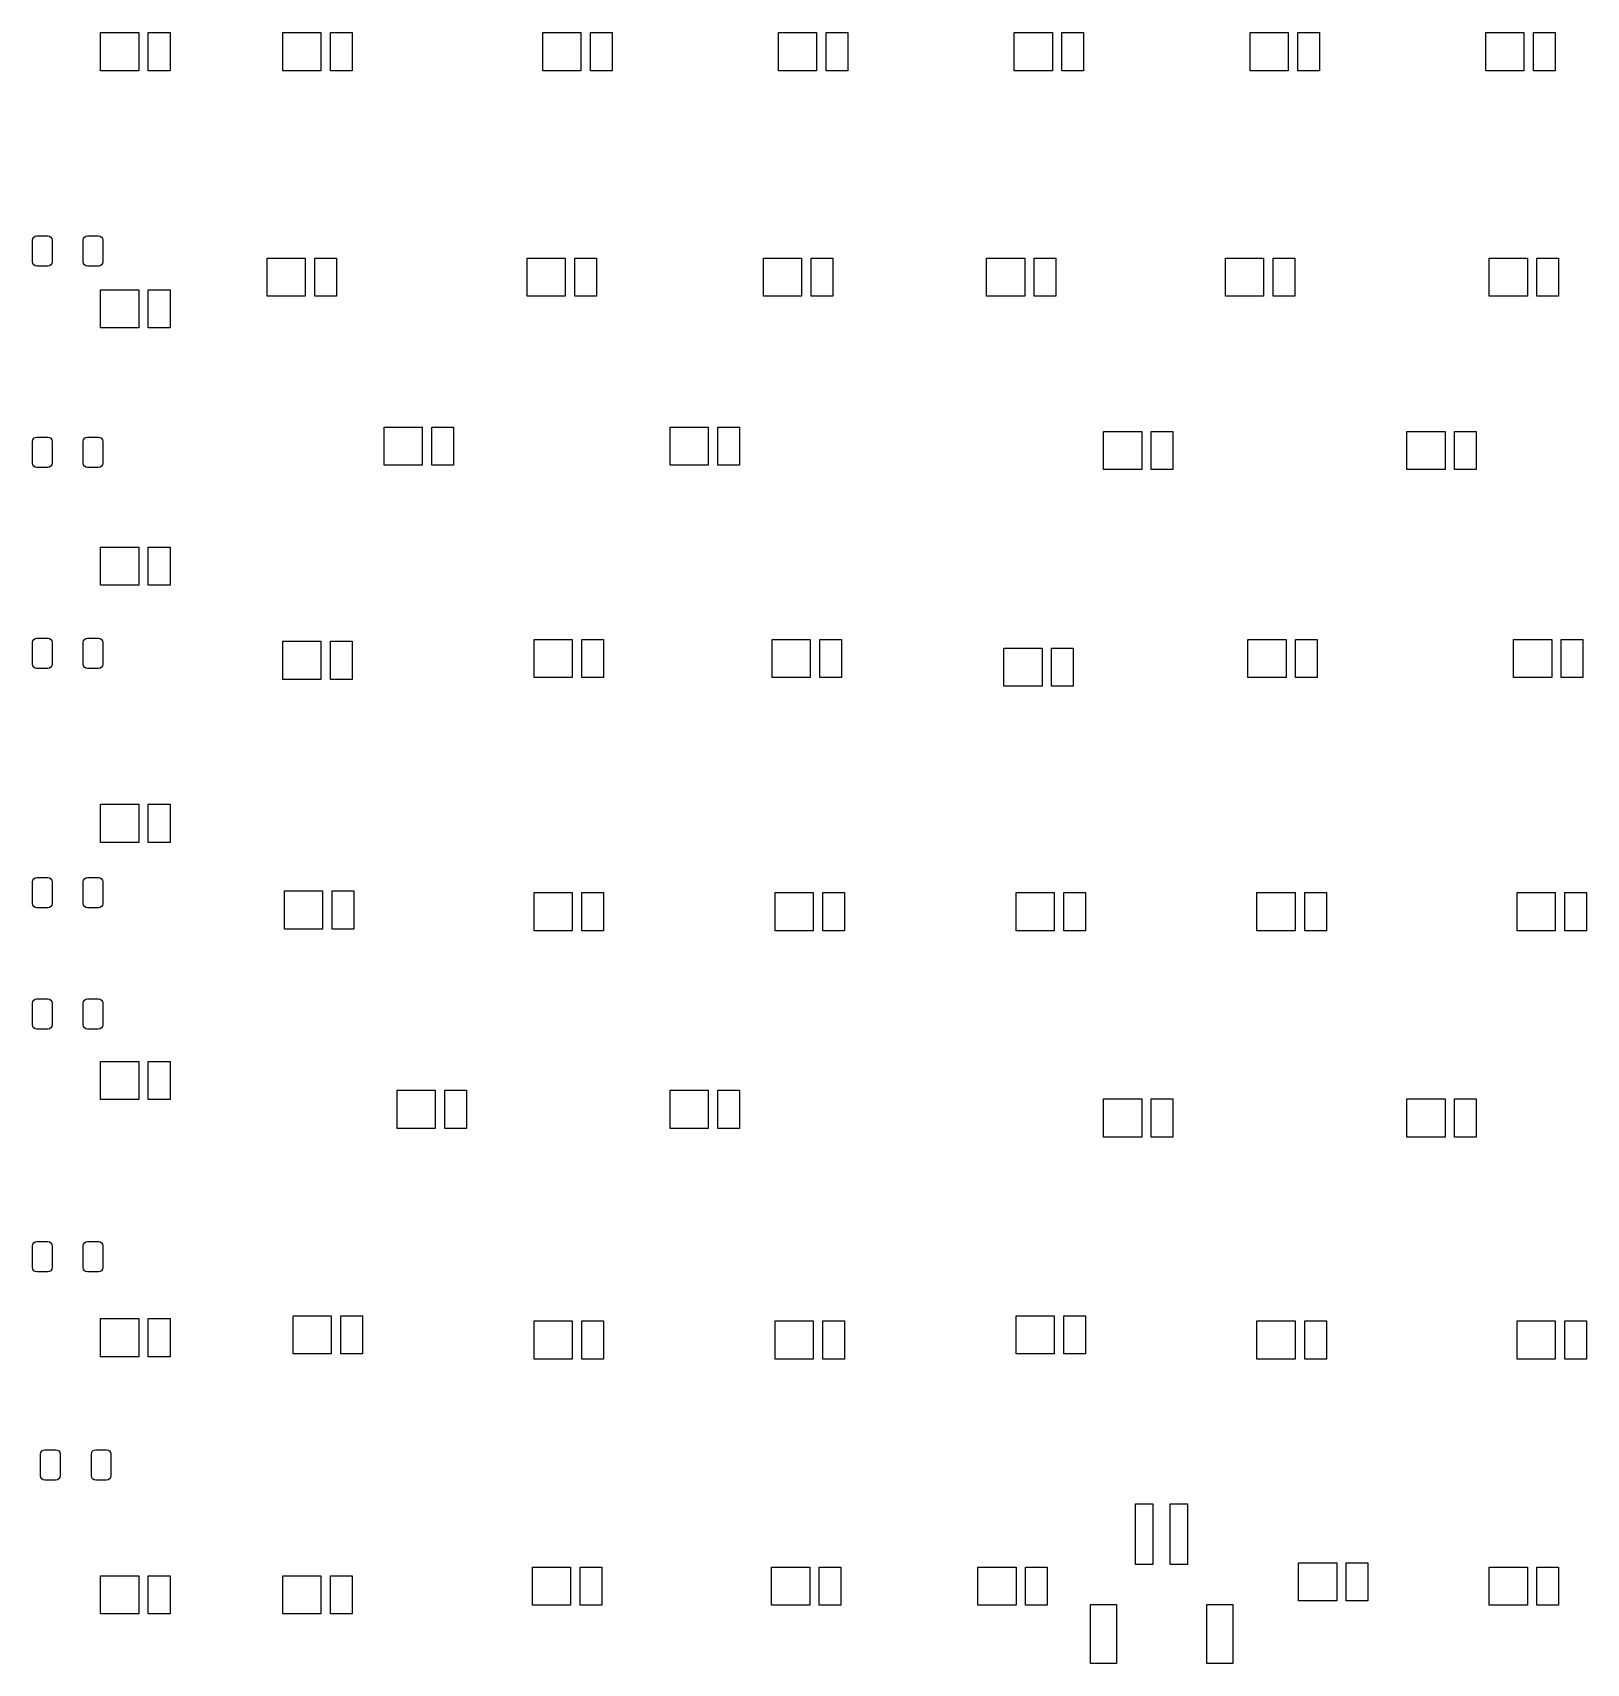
# Model space of a CAD drawing. Header units: millimetres. Extents: x 97.5 to 187.1, y -127.9 to -33.9.
import ezdxf

# ---------------------------------------------------------------- set-up
doc = ezdxf.new("R2010")
doc.units = ezdxf.units.MM
doc.layers.add('BLACK', color=250, linetype='CONTINUOUS')

msp = doc.modelspace()

# ---------------------------------------------------------------- linework, layer by layer
at = {"layer": 'BLACK', "linetype": 'CONTINUOUS'}
for p, q in [((101.4, -36.1), (101.4, -33.9)), ((101.4, -33.9), (103.6, -33.9)), ((103.6, -33.9), (103.6, -36.1)), ((104.15, -36.1), (104.15, -33.9)), ((104.15, -33.9), (105.4, -33.9)), ((105.4, -33.9), (105.4, -36.1)), ((111.9, -36.1), (111.9, -33.9)), ((111.9, -33.9), (114.1, -33.9)), ((114.1, -33.9), (114.1, -36.1)), ((114.65, -36.1), (114.65, -33.9)), ((114.65, -33.9), (115.9, -33.9)), ((115.9, -33.9), (115.9, -36.1)), ((126.9, -36.1), (126.9, -33.9)), ((126.9, -33.9), (129.1, -33.9)), ((129.1, -33.9), (129.1, -36.1)), ((129.65, -36.1), (129.65, -33.9)), ((129.65, -33.9), (130.9, -33.9)), ((130.9, -33.9), (130.9, -36.1)), ((140.5, -36.1), (140.5, -33.9)), ((140.5, -33.9), (142.7, -33.9)), ((142.7, -33.9), (142.7, -36.1)), ((143.25, -36.1), (143.25, -33.9)), ((143.25, -33.9), (144.5, -33.9)), ((144.5, -33.9), (144.5, -36.1)), ((154.1, -36.1), (154.1, -33.9)), ((154.1, -33.9), (156.3, -33.9)), ((156.3, -33.9), (156.3, -36.1)), ((156.85, -36.1), (156.85, -33.9)), ((156.85, -33.9), (158.1, -33.9)), ((158.1, -33.9), (158.1, -36.1)), ((167.7, -36.1), (167.7, -33.9)), ((167.7, -33.9), (169.9, -33.9)), ((169.9, -33.9), (169.9, -36.1)), ((170.45, -36.1), (170.45, -33.9)), ((170.45, -33.9), (171.7, -33.9)), ((171.7, -33.9), (171.7, -36.1)), ((181.3, -36.1), (181.3, -33.9)), ((181.3, -33.9), (183.5, -33.9)), ((183.5, -33.9), (183.5, -36.1)), ((184.05, -36.1), (184.05, -33.9)), ((184.05, -33.9), (185.3, -33.9)), ((185.3, -33.9), (185.3, -36.1)), ((103.6, -36.1), (101.4, -36.1)), ((105.4, -36.1), (104.15, -36.1)), ((114.1, -36.1), (111.9, -36.1)), ((115.9, -36.1), (114.65, -36.1)), ((129.1, -36.1), (126.9, -36.1)), ((130.9, -36.1), (129.65, -36.1)), ((142.7, -36.1), (140.5, -36.1)), ((144.5, -36.1), (143.25, -36.1)), ((156.3, -36.1), (154.1, -36.1)), ((158.1, -36.1), (156.85, -36.1)), ((169.9, -36.1), (167.7, -36.1)), ((171.7, -36.1), (170.45, -36.1)), ((183.5, -36.1), (181.3, -36.1)), ((185.3, -36.1), (184.05, -36.1)), ((97.475, -45.875), (97.49403, -45.779329)), ((97.475, -47.125), (97.475, -45.875)), ((97.49403, -45.779329), (97.548223, -45.698223)), ((97.548223, -45.698223), (97.629329, -45.64403)), ((97.629329, -45.64403), (97.725, -45.625)), ((97.725, -45.625), (98.35, -45.625)), ((98.35, -45.625), (98.445671, -45.64403)), ((98.445671, -45.64403), (98.526777, -45.698223)), ((98.526777, -45.698223), (98.58097, -45.779329)), ((98.58097, -45.779329), (98.6, -45.875)), ((98.6, -45.875), (98.6, -47.125)), ((100.4, -45.875), (100.41903, -45.779329)), ((100.4, -47.125), (100.4, -45.875)), ((100.41903, -45.779329), (100.473223, -45.698223)), ((100.473223, -45.698223), (100.554329, -45.64403)), ((100.554329, -45.64403), (100.65, -45.625)), ((100.65, -45.625), (101.275, -45.625)), ((101.275, -45.625), (101.370671, -45.64403)), ((101.370671, -45.64403), (101.451777, -45.698223)), ((101.451777, -45.698223), (101.50597, -45.779329)), ((101.50597, -45.779329), (101.525, -45.875)), ((101.525, -45.875), (101.525, -47.125)), ((111, -49.1), (111, -46.9)), ((111, -46.9), (113.2, -46.9)), ((113.2, -46.9), (113.2, -49.1)), ((113.75, -49.1), (113.75, -46.9)), ((113.75, -46.9), (115, -46.9)), ((115, -46.9), (115, -49.1)), ((126, -49.1), (126, -46.9)), ((126, -46.9), (128.2, -46.9)), ((128.2, -46.9), (128.2, -49.1)), ((128.75, -49.1), (128.75, -46.9)), ((128.75, -46.9), (130, -46.9)), ((130, -46.9), (130, -49.1)), ((139.625, -49.1), (139.625, -46.9)), ((139.625, -46.9), (141.825, -46.9)), ((141.825, -46.9), (141.825, -49.1)), ((142.375, -49.1), (142.375, -46.9)), ((142.375, -46.9), (143.625, -46.9)), ((143.625, -46.9), (143.625, -49.1)), ((152.5, -49.1), (152.5, -46.9)), ((152.5, -46.9), (154.7, -46.9)), ((154.7, -46.9), (154.7, -49.1)), ((155.25, -49.1), (155.25, -46.9)), ((155.25, -46.9), (156.5, -46.9)), ((156.5, -46.9), (156.5, -49.1)), ((166.275, -49.1), (166.275, -46.9)), ((166.275, -46.9), (168.475, -46.9)), ((168.475, -46.9), (168.475, -49.1)), ((169.025, -49.1), (169.025, -46.9)), ((169.025, -46.9), (170.275, -46.9)), ((170.275, -46.9), (170.275, -49.1)), ((181.5, -49.1), (181.5, -46.9)), ((181.5, -46.9), (183.7, -46.9)), ((183.7, -46.9), (183.7, -49.1)), ((184.25, -49.1), (184.25, -46.9)), ((184.25, -46.9), (185.5, -46.9)), ((185.5, -46.9), (185.5, -49.1)), ((97.49403, -47.220671), (97.475, -47.125)), ((97.548223, -47.301777), (97.49403, -47.220671)), ((97.629329, -47.35597), (97.548223, -47.301777)), ((97.725, -47.375), (97.629329, -47.35597)), ((98.35, -47.375), (97.725, -47.375)), ((98.445671, -47.35597), (98.35, -47.375)), ((98.526777, -47.301777), (98.445671, -47.35597)), ((98.58097, -47.220671), (98.526777, -47.301777)), ((98.6, -47.125), (98.58097, -47.220671)), ((100.41903, -47.220671), (100.4, -47.125)), ((100.473223, -47.301777), (100.41903, -47.220671)), ((100.554329, -47.35597), (100.473223, -47.301777)), ((100.65, -47.375), (100.554329, -47.35597)), ((101.275, -47.375), (100.65, -47.375)), ((101.370671, -47.35597), (101.275, -47.375)), ((101.451777, -47.301777), (101.370671, -47.35597)), ((101.50597, -47.220671), (101.451777, -47.301777)), ((101.525, -47.125), (101.50597, -47.220671)), ((101.4, -50.933333), (101.4, -48.733333)), ((101.4, -48.733333), (103.6, -48.733333)), ((103.6, -48.733333), (103.6, -50.933333)), ((104.15, -50.933333), (104.15, -48.733333)), ((104.15, -48.733333), (105.4, -48.733333)), ((105.4, -48.733333), (105.4, -50.933333)), ((113.2, -49.1), (111, -49.1)), ((115, -49.1), (113.75, -49.1)), ((128.2, -49.1), (126, -49.1)), ((130, -49.1), (128.75, -49.1)), ((141.825, -49.1), (139.625, -49.1)), ((143.625, -49.1), (142.375, -49.1)), ((154.7, -49.1), (152.5, -49.1)), ((156.5, -49.1), (155.25, -49.1)), ((168.475, -49.1), (166.275, -49.1)), ((170.275, -49.1), (169.025, -49.1)), ((183.7, -49.1), (181.5, -49.1)), ((185.5, -49.1), (184.25, -49.1)), ((103.6, -50.933333), (101.4, -50.933333)), ((105.4, -50.933333), (104.15, -50.933333)), ((97.49403, -57.379329), (97.548223, -57.298223)), ((97.548223, -57.298223), (97.629329, -57.24403)), ((97.629329, -57.24403), (97.725, -57.225)), ((97.725, -57.225), (98.35, -57.225)), ((98.35, -57.225), (98.445671, -57.24403)), ((98.445671, -57.24403), (98.526777, -57.298223)), ((98.526777, -57.298223), (98.58097, -57.379329)), ((100.41903, -57.379329), (100.473223, -57.298223)), ((100.473223, -57.298223), (100.554329, -57.24403)), ((100.554329, -57.24403), (100.65, -57.225)), ((100.65, -57.225), (101.275, -57.225)), ((101.275, -57.225), (101.370671, -57.24403)), ((101.370671, -57.24403), (101.451777, -57.298223)), ((101.451777, -57.298223), (101.50597, -57.379329)), ((117.75, -58.85), (117.75, -56.65)), ((117.75, -56.65), (119.95, -56.65)), ((119.95, -56.65), (119.95, -58.85)), ((120.5, -58.85), (120.5, -56.65)), ((120.5, -56.65), (121.75, -56.65)), ((121.75, -56.65), (121.75, -58.85)), ((134.25, -58.85), (134.25, -56.65)), ((134.25, -56.65), (136.45, -56.65)), ((136.45, -56.65), (136.45, -58.85)), ((137, -58.85), (137, -56.65)), ((137, -56.65), (138.25, -56.65)), ((138.25, -56.65), (138.25, -58.85)), ((159.25, -59.1), (159.25, -56.9)), ((159.25, -56.9), (161.45, -56.9)), ((161.45, -56.9), (161.45, -59.1)), ((162, -59.1), (162, -56.9)), ((162, -56.9), (163.25, -56.9)), ((163.25, -56.9), (163.25, -59.1)), ((176.75, -59.1), (176.75, -56.9)), ((176.75, -56.9), (178.95, -56.9)), ((178.95, -56.9), (178.95, -59.1)), ((179.5, -59.1), (179.5, -56.9)), ((179.5, -56.9), (180.75, -56.9)), ((180.75, -56.9), (180.75, -59.1)), ((97.475, -57.475), (97.49403, -57.379329)), ((97.475, -58.725), (97.475, -57.475)), ((98.58097, -57.379329), (98.6, -57.475)), ((98.6, -57.475), (98.6, -58.725)), ((100.4, -57.475), (100.41903, -57.379329)), ((100.4, -58.725), (100.4, -57.475)), ((101.50597, -57.379329), (101.525, -57.475)), ((101.525, -57.475), (101.525, -58.725)), ((97.49403, -58.820671), (97.475, -58.725)), ((97.548223, -58.901777), (97.49403, -58.820671)), ((97.629329, -58.95597), (97.548223, -58.901777)), ((97.725, -58.975), (97.629329, -58.95597)), ((98.35, -58.975), (97.725, -58.975)), ((98.445671, -58.95597), (98.35, -58.975)), ((98.526777, -58.901777), (98.445671, -58.95597)), ((98.58097, -58.820671), (98.526777, -58.901777)), ((98.6, -58.725), (98.58097, -58.820671)), ((100.41903, -58.820671), (100.4, -58.725)), ((100.473223, -58.901777), (100.41903, -58.820671)), ((100.554329, -58.95597), (100.473223, -58.901777)), ((100.65, -58.975), (100.554329, -58.95597)), ((101.275, -58.975), (100.65, -58.975)), ((101.370671, -58.95597), (101.275, -58.975)), ((101.451777, -58.901777), (101.370671, -58.95597)), ((101.50597, -58.820671), (101.451777, -58.901777)), ((101.525, -58.725), (101.50597, -58.820671)), ((119.95, -58.85), (117.75, -58.85)), ((121.75, -58.85), (120.5, -58.85)), ((136.45, -58.85), (134.25, -58.85)), ((138.25, -58.85), (137, -58.85)), ((161.45, -59.1), (159.25, -59.1)), ((163.25, -59.1), (162, -59.1)), ((178.95, -59.1), (176.75, -59.1)), ((180.75, -59.1), (179.5, -59.1)), ((101.4, -65.766667), (101.4, -63.566667)), ((101.4, -63.566667), (103.6, -63.566667)), ((103.6, -63.566667), (103.6, -65.766667)), ((104.15, -65.766667), (104.15, -63.566667)), ((104.15, -63.566667), (105.4, -63.566667)), ((105.4, -63.566667), (105.4, -65.766667)), ((103.6, -65.766667), (101.4, -65.766667)), ((105.4, -65.766667), (104.15, -65.766667)), ((97.475, -69.075), (97.49403, -68.979329)), ((97.475, -70.325), (97.475, -69.075)), ((97.49403, -68.979329), (97.548223, -68.898223)), ((97.548223, -68.898223), (97.629329, -68.84403)), ((97.629329, -68.84403), (97.725, -68.825)), ((97.725, -68.825), (98.35, -68.825)), ((98.35, -68.825), (98.445671, -68.84403)), ((98.445671, -68.84403), (98.526777, -68.898223)), ((98.526777, -68.898223), (98.58097, -68.979329)), ((98.58097, -68.979329), (98.6, -69.075)), ((98.6, -69.075), (98.6, -70.325)), ((100.4, -69.075), (100.41903, -68.979329)), ((100.4, -70.325), (100.4, -69.075)), ((100.41903, -68.979329), (100.473223, -68.898223)), ((100.473223, -68.898223), (100.554329, -68.84403)), ((100.554329, -68.84403), (100.65, -68.825)), ((100.65, -68.825), (101.275, -68.825)), ((101.275, -68.825), (101.370671, -68.84403)), ((101.370671, -68.84403), (101.451777, -68.898223)), ((101.451777, -68.898223), (101.50597, -68.979329)), ((101.50597, -68.979329), (101.525, -69.075)), ((101.525, -69.075), (101.525, -70.325)), ((111.9, -71.2), (111.9, -69)), ((111.9, -69), (114.1, -69)), ((114.1, -69), (114.1, -71.2)), ((114.65, -71.2), (114.65, -69)), ((114.65, -69), (115.9, -69)), ((115.9, -69), (115.9, -71.2)), ((126.4, -71.1), (126.4, -68.9)), ((126.4, -68.9), (128.6, -68.9)), ((128.6, -68.9), (128.6, -71.1)), ((129.15, -71.1), (129.15, -68.9)), ((129.15, -68.9), (130.4, -68.9)), ((130.4, -68.9), (130.4, -71.1)), ((140.125, -71.1), (140.125, -68.9)), ((140.125, -68.9), (142.325, -68.9)), ((142.325, -68.9), (142.325, -71.1)), ((142.875, -71.1), (142.875, -68.9)), ((142.875, -68.9), (144.125, -68.9)), ((144.125, -68.9), (144.125, -71.1)), ((153.5, -71.6), (153.5, -69.4)), ((153.5, -69.4), (155.7, -69.4)), ((155.7, -69.4), (155.7, -71.6)), ((156.25, -71.6), (156.25, -69.4)), ((156.25, -69.4), (157.5, -69.4)), ((157.5, -69.4), (157.5, -71.6)), ((167.575, -71.1), (167.575, -68.9)), ((167.575, -68.9), (169.775, -68.9)), ((169.775, -68.9), (169.775, -71.1)), ((170.325, -71.1), (170.325, -68.9)), ((170.325, -68.9), (171.575, -68.9)), ((171.575, -68.9), (171.575, -71.1)), ((182.9, -71.1), (182.9, -68.9)), ((182.9, -68.9), (185.1, -68.9)), ((185.1, -68.9), (185.1, -71.1)), ((185.65, -71.1), (185.65, -68.9)), ((185.65, -68.9), (186.9, -68.9)), ((186.9, -68.9), (186.9, -71.1)), ((97.49403, -70.420671), (97.475, -70.325)), ((97.548223, -70.501777), (97.49403, -70.420671)), ((97.629329, -70.55597), (97.548223, -70.501777)), ((98.526777, -70.501777), (98.445671, -70.55597)), ((98.58097, -70.420671), (98.526777, -70.501777)), ((98.6, -70.325), (98.58097, -70.420671)), ((100.41903, -70.420671), (100.4, -70.325)), ((100.473223, -70.501777), (100.41903, -70.420671)), ((100.554329, -70.55597), (100.473223, -70.501777)), ((101.451777, -70.501777), (101.370671, -70.55597)), ((101.50597, -70.420671), (101.451777, -70.501777)), ((101.525, -70.325), (101.50597, -70.420671)), ((97.725, -70.575), (97.629329, -70.55597)), ((98.35, -70.575), (97.725, -70.575)), ((98.445671, -70.55597), (98.35, -70.575)), ((100.65, -70.575), (100.554329, -70.55597)), ((101.275, -70.575), (100.65, -70.575)), ((101.370671, -70.55597), (101.275, -70.575)), ((114.1, -71.2), (111.9, -71.2)), ((115.9, -71.2), (114.65, -71.2)), ((128.6, -71.1), (126.4, -71.1)), ((130.4, -71.1), (129.15, -71.1)), ((142.325, -71.1), (140.125, -71.1)), ((144.125, -71.1), (142.875, -71.1)), ((169.775, -71.1), (167.575, -71.1)), ((171.575, -71.1), (170.325, -71.1)), ((185.1, -71.1), (182.9, -71.1)), ((186.9, -71.1), (185.65, -71.1)), ((155.7, -71.6), (153.5, -71.6)), ((157.5, -71.6), (156.25, -71.6)), ((101.4, -80.6), (101.4, -78.4)), ((101.4, -78.4), (103.6, -78.4)), ((103.6, -78.4), (103.6, -80.6)), ((104.15, -80.6), (104.15, -78.4)), ((104.15, -78.4), (105.4, -78.4)), ((105.4, -78.4), (105.4, -80.6)), ((103.6, -80.6), (101.4, -80.6)), ((105.4, -80.6), (104.15, -80.6)), ((97.49403, -82.779329), (97.548223, -82.698223)), ((97.548223, -82.698223), (97.629329, -82.64403)), ((97.629329, -82.64403), (97.725, -82.625)), ((97.725, -82.625), (98.35, -82.625)), ((98.35, -82.625), (98.445671, -82.64403)), ((98.445671, -82.64403), (98.526777, -82.698223)), ((98.526777, -82.698223), (98.58097, -82.779329)), ((100.41903, -82.779329), (100.473223, -82.698223)), ((100.473223, -82.698223), (100.554329, -82.64403)), ((100.554329, -82.64403), (100.65, -82.625)), ((100.65, -82.625), (101.275, -82.625)), ((101.275, -82.625), (101.370671, -82.64403)), ((101.370671, -82.64403), (101.451777, -82.698223)), ((101.451777, -82.698223), (101.50597, -82.779329)), ((97.475, -82.875), (97.49403, -82.779329)), ((97.475, -84.125), (97.475, -82.875)), ((98.58097, -82.779329), (98.6, -82.875)), ((98.6, -82.875), (98.6, -84.125)), ((100.4, -82.875), (100.41903, -82.779329)), ((100.4, -84.125), (100.4, -82.875)), ((101.50597, -82.779329), (101.525, -82.875)), ((101.525, -82.875), (101.525, -84.125)), ((112, -85.6), (112, -83.4)), ((112, -83.4), (114.2, -83.4)), ((114.2, -83.4), (114.2, -85.6)), ((114.75, -85.6), (114.75, -83.4)), ((114.75, -83.4), (116, -83.4)), ((116, -83.4), (116, -85.6)), ((126.4, -85.7), (126.4, -83.5)), ((126.4, -83.5), (128.6, -83.5)), ((128.6, -83.5), (128.6, -85.7)), ((129.15, -85.7), (129.15, -83.5)), ((129.15, -83.5), (130.4, -83.5)), ((130.4, -83.5), (130.4, -85.7)), ((140.3, -85.7), (140.3, -83.5)), ((140.3, -83.5), (142.5, -83.5)), ((142.5, -83.5), (142.5, -85.7)), ((143.05, -85.7), (143.05, -83.5)), ((143.05, -83.5), (144.3, -83.5)), ((144.3, -83.5), (144.3, -85.7)), ((154.2, -85.7), (154.2, -83.5)), ((154.2, -83.5), (156.4, -83.5)), ((156.4, -83.5), (156.4, -85.7)), ((156.95, -85.7), (156.95, -83.5)), ((156.95, -83.5), (158.2, -83.5)), ((158.2, -83.5), (158.2, -85.7)), ((168.1, -85.7), (168.1, -83.5)), ((168.1, -83.5), (170.3, -83.5)), ((170.3, -83.5), (170.3, -85.7)), ((170.85, -85.7), (170.85, -83.5)), ((170.85, -83.5), (172.1, -83.5)), ((172.1, -83.5), (172.1, -85.7)), ((183.1, -85.7), (183.1, -83.5)), ((183.1, -83.5), (185.3, -83.5)), ((185.3, -83.5), (185.3, -85.7)), ((185.85, -85.7), (185.85, -83.5)), ((185.85, -83.5), (187.1, -83.5)), ((187.1, -83.5), (187.1, -85.7)), ((97.49403, -84.220671), (97.475, -84.125)), ((97.548223, -84.301777), (97.49403, -84.220671)), ((97.629329, -84.35597), (97.548223, -84.301777)), ((97.725, -84.375), (97.629329, -84.35597)), ((98.35, -84.375), (97.725, -84.375)), ((98.445671, -84.35597), (98.35, -84.375)), ((98.526777, -84.301777), (98.445671, -84.35597)), ((98.58097, -84.220671), (98.526777, -84.301777)), ((98.6, -84.125), (98.58097, -84.220671)), ((100.41903, -84.220671), (100.4, -84.125)), ((100.473223, -84.301777), (100.41903, -84.220671)), ((100.554329, -84.35597), (100.473223, -84.301777)), ((100.65, -84.375), (100.554329, -84.35597)), ((101.275, -84.375), (100.65, -84.375)), ((101.370671, -84.35597), (101.275, -84.375)), ((101.451777, -84.301777), (101.370671, -84.35597)), ((101.50597, -84.220671), (101.451777, -84.301777)), ((101.525, -84.125), (101.50597, -84.220671)), ((114.2, -85.6), (112, -85.6)), ((116, -85.6), (114.75, -85.6)), ((128.6, -85.7), (126.4, -85.7)), ((130.4, -85.7), (129.15, -85.7)), ((142.5, -85.7), (140.3, -85.7)), ((144.3, -85.7), (143.05, -85.7)), ((156.4, -85.7), (154.2, -85.7)), ((158.2, -85.7), (156.95, -85.7)), ((170.3, -85.7), (168.1, -85.7)), ((172.1, -85.7), (170.85, -85.7)), ((185.3, -85.7), (183.1, -85.7)), ((187.1, -85.7), (185.85, -85.7)), ((97.475, -89.875), (97.49403, -89.779329)), ((97.475, -91.125), (97.475, -89.875)), ((97.49403, -89.779329), (97.548223, -89.698223)), ((97.548223, -89.698223), (97.629329, -89.64403)), ((97.629329, -89.64403), (97.725, -89.625)), ((97.725, -89.625), (98.35, -89.625)), ((98.35, -89.625), (98.445671, -89.64403)), ((98.445671, -89.64403), (98.526777, -89.698223)), ((98.526777, -89.698223), (98.58097, -89.779329)), ((98.58097, -89.779329), (98.6, -89.875)), ((98.6, -89.875), (98.6, -91.125)), ((100.4, -89.875), (100.41903, -89.779329)), ((100.4, -91.125), (100.4, -89.875)), ((100.41903, -89.779329), (100.473223, -89.698223)), ((100.473223, -89.698223), (100.554329, -89.64403)), ((100.554329, -89.64403), (100.65, -89.625)), ((100.65, -89.625), (101.275, -89.625)), ((101.275, -89.625), (101.370671, -89.64403)), ((101.370671, -89.64403), (101.451777, -89.698223)), ((101.451777, -89.698223), (101.50597, -89.779329)), ((101.50597, -89.779329), (101.525, -89.875)), ((101.525, -89.875), (101.525, -91.125)), ((97.49403, -91.220671), (97.475, -91.125)), ((97.548223, -91.301777), (97.49403, -91.220671)), ((98.58097, -91.220671), (98.526777, -91.301777)), ((98.6, -91.125), (98.58097, -91.220671)), ((100.41903, -91.220671), (100.4, -91.125)), ((100.473223, -91.301777), (100.41903, -91.220671)), ((101.50597, -91.220671), (101.451777, -91.301777)), ((101.525, -91.125), (101.50597, -91.220671)), ((97.629329, -91.35597), (97.548223, -91.301777)), ((97.725, -91.375), (97.629329, -91.35597)), ((98.35, -91.375), (97.725, -91.375)), ((98.445671, -91.35597), (98.35, -91.375)), ((98.526777, -91.301777), (98.445671, -91.35597)), ((100.554329, -91.35597), (100.473223, -91.301777)), ((100.65, -91.375), (100.554329, -91.35597)), ((101.275, -91.375), (100.65, -91.375)), ((101.370671, -91.35597), (101.275, -91.375)), ((101.451777, -91.301777), (101.370671, -91.35597)), ((101.4, -95.433333), (101.4, -93.233333)), ((101.4, -93.233333), (103.6, -93.233333)), ((103.6, -93.233333), (103.6, -95.433333)), ((104.15, -95.433333), (104.15, -93.233333)), ((104.15, -93.233333), (105.4, -93.233333)), ((105.4, -93.233333), (105.4, -95.433333)), ((118.5, -97.1), (118.5, -94.9)), ((118.5, -94.9), (120.7, -94.9)), ((120.7, -94.9), (120.7, -97.1)), ((121.25, -97.1), (121.25, -94.9)), ((121.25, -94.9), (122.5, -94.9)), ((122.5, -94.9), (122.5, -97.1)), ((134.25, -97.1), (134.25, -94.9)), ((134.25, -94.9), (136.45, -94.9)), ((136.45, -94.9), (136.45, -97.1)), ((137, -97.1), (137, -94.9)), ((137, -94.9), (138.25, -94.9)), ((138.25, -94.9), (138.25, -97.1)), ((103.6, -95.433333), (101.4, -95.433333)), ((105.4, -95.433333), (104.15, -95.433333)), ((159.25, -97.6), (159.25, -95.4)), ((159.25, -95.4), (161.45, -95.4)), ((161.45, -95.4), (161.45, -97.6)), ((162, -97.6), (162, -95.4)), ((162, -95.4), (163.25, -95.4)), ((163.25, -95.4), (163.25, -97.6)), ((176.75, -97.6), (176.75, -95.4)), ((176.75, -95.4), (178.95, -95.4)), ((178.95, -95.4), (178.95, -97.6)), ((179.5, -97.6), (179.5, -95.4)), ((179.5, -95.4), (180.75, -95.4)), ((180.75, -95.4), (180.75, -97.6)), ((120.7, -97.1), (118.5, -97.1)), ((122.5, -97.1), (121.25, -97.1)), ((136.45, -97.1), (134.25, -97.1)), ((138.25, -97.1), (137, -97.1)), ((161.45, -97.6), (159.25, -97.6)), ((163.25, -97.6), (162, -97.6)), ((178.95, -97.6), (176.75, -97.6)), ((180.75, -97.6), (179.5, -97.6)), ((97.475, -103.875), (97.49403, -103.779329)), ((97.475, -105.125), (97.475, -103.875)), ((97.49403, -103.779329), (97.548223, -103.698223)), ((97.548223, -103.698223), (97.629329, -103.64403)), ((97.629329, -103.64403), (97.725, -103.625)), ((97.725, -103.625), (98.35, -103.625)), ((98.35, -103.625), (98.445671, -103.64403)), ((98.445671, -103.64403), (98.526777, -103.698223)), ((98.526777, -103.698223), (98.58097, -103.779329)), ((98.58097, -103.779329), (98.6, -103.875)), ((98.6, -103.875), (98.6, -105.125)), ((100.4, -103.875), (100.41903, -103.779329)), ((100.4, -105.125), (100.4, -103.875)), ((100.41903, -103.779329), (100.473223, -103.698223)), ((100.473223, -103.698223), (100.554329, -103.64403)), ((100.554329, -103.64403), (100.65, -103.625)), ((100.65, -103.625), (101.275, -103.625)), ((101.275, -103.625), (101.370671, -103.64403)), ((101.370671, -103.64403), (101.451777, -103.698223)), ((101.451777, -103.698223), (101.50597, -103.779329)), ((101.50597, -103.779329), (101.525, -103.875)), ((101.525, -103.875), (101.525, -105.125)), ((97.49403, -105.220671), (97.475, -105.125)), ((97.548223, -105.301777), (97.49403, -105.220671)), ((97.629329, -105.35597), (97.548223, -105.301777)), ((98.526777, -105.301777), (98.445671, -105.35597)), ((98.58097, -105.220671), (98.526777, -105.301777)), ((98.6, -105.125), (98.58097, -105.220671)), ((100.41903, -105.220671), (100.4, -105.125)), ((100.473223, -105.301777), (100.41903, -105.220671)), ((100.554329, -105.35597), (100.473223, -105.301777)), ((101.451777, -105.301777), (101.370671, -105.35597)), ((101.50597, -105.220671), (101.451777, -105.301777)), ((101.525, -105.125), (101.50597, -105.220671)), ((97.725, -105.375), (97.629329, -105.35597)), ((98.35, -105.375), (97.725, -105.375)), ((98.445671, -105.35597), (98.35, -105.375)), ((100.65, -105.375), (100.554329, -105.35597)), ((101.275, -105.375), (100.65, -105.375)), ((101.370671, -105.35597), (101.275, -105.375)), ((101.4, -110.266667), (101.4, -108.066667)), ((101.4, -108.066667), (103.6, -108.066667)), ((103.6, -108.066667), (103.6, -110.266667)), ((104.15, -110.266667), (104.15, -108.066667)), ((104.15, -108.066667), (105.4, -108.066667)), ((105.4, -108.066667), (105.4, -110.266667)), ((112.5, -110.1), (112.5, -107.9)), ((112.5, -107.9), (114.7, -107.9)), ((114.7, -107.9), (114.7, -110.1)), ((115.25, -110.1), (115.25, -107.9)), ((115.25, -107.9), (116.5, -107.9)), ((116.5, -107.9), (116.5, -110.1)), ((154.2, -110.1), (154.2, -107.9)), ((154.2, -107.9), (156.4, -107.9)), ((156.4, -107.9), (156.4, -110.1)), ((156.95, -110.1), (156.95, -107.9)), ((156.95, -107.9), (158.2, -107.9)), ((158.2, -107.9), (158.2, -110.1)), ((126.4, -110.4), (126.4, -108.2)), ((126.4, -108.2), (128.6, -108.2)), ((128.6, -108.2), (128.6, -110.4)), ((129.15, -110.4), (129.15, -108.2)), ((129.15, -108.2), (130.4, -108.2)), ((130.4, -108.2), (130.4, -110.4)), ((140.3, -110.4), (140.3, -108.2)), ((140.3, -108.2), (142.5, -108.2)), ((142.5, -108.2), (142.5, -110.4)), ((143.05, -110.4), (143.05, -108.2)), ((143.05, -108.2), (144.3, -108.2)), ((144.3, -108.2), (144.3, -110.4)), ((168.1, -110.4), (168.1, -108.2)), ((168.1, -108.2), (170.3, -108.2)), ((170.3, -108.2), (170.3, -110.4)), ((170.85, -110.4), (170.85, -108.2)), ((170.85, -108.2), (172.1, -108.2)), ((172.1, -108.2), (172.1, -110.4)), ((183.1, -110.4), (183.1, -108.2)), ((183.1, -108.2), (185.3, -108.2)), ((185.3, -108.2), (185.3, -110.4)), ((185.85, -110.4), (185.85, -108.2)), ((185.85, -108.2), (187.1, -108.2)), ((187.1, -108.2), (187.1, -110.4)), ((103.6, -110.266667), (101.4, -110.266667)), ((105.4, -110.266667), (104.15, -110.266667)), ((114.7, -110.1), (112.5, -110.1)), ((116.5, -110.1), (115.25, -110.1)), ((128.6, -110.4), (126.4, -110.4)), ((130.4, -110.4), (129.15, -110.4)), ((142.5, -110.4), (140.3, -110.4)), ((144.3, -110.4), (143.05, -110.4)), ((156.4, -110.1), (154.2, -110.1)), ((158.2, -110.1), (156.95, -110.1)), ((170.3, -110.4), (168.1, -110.4)), ((172.1, -110.4), (170.85, -110.4)), ((185.3, -110.4), (183.1, -110.4)), ((187.1, -110.4), (185.85, -110.4)), ((98.010723, -115.698223), (98.091829, -115.64403)), ((98.091829, -115.64403), (98.1875, -115.625)), ((98.1875, -115.625), (98.8125, -115.625)), ((98.8125, -115.625), (98.908171, -115.64403)), ((98.908171, -115.64403), (98.989277, -115.698223)), ((100.935723, -115.698223), (101.016829, -115.64403)), ((101.016829, -115.64403), (101.1125, -115.625)), ((101.1125, -115.625), (101.7375, -115.625)), ((101.7375, -115.625), (101.833171, -115.64403)), ((101.833171, -115.64403), (101.914277, -115.698223)), ((97.9375, -115.875), (97.95653, -115.779329)), ((97.9375, -117.125), (97.9375, -115.875)), ((97.95653, -115.779329), (98.010723, -115.698223)), ((98.989277, -115.698223), (99.04347, -115.779329)), ((99.04347, -115.779329), (99.0625, -115.875)), ((99.0625, -115.875), (99.0625, -117.125)), ((100.8625, -115.875), (100.88153, -115.779329)), ((100.8625, -117.125), (100.8625, -115.875)), ((100.88153, -115.779329), (100.935723, -115.698223)), ((101.914277, -115.698223), (101.96847, -115.779329)), ((101.96847, -115.779329), (101.9875, -115.875)), ((101.9875, -115.875), (101.9875, -117.125)), ((97.95653, -117.220671), (97.9375, -117.125)), ((98.010723, -117.301777), (97.95653, -117.220671)), ((98.091829, -117.35597), (98.010723, -117.301777)), ((98.1875, -117.375), (98.091829, -117.35597)), ((98.8125, -117.375), (98.1875, -117.375)), ((98.908171, -117.35597), (98.8125, -117.375)), ((98.989277, -117.301777), (98.908171, -117.35597)), ((99.04347, -117.220671), (98.989277, -117.301777)), ((99.0625, -117.125), (99.04347, -117.220671)), ((100.88153, -117.220671), (100.8625, -117.125)), ((100.935723, -117.301777), (100.88153, -117.220671)), ((101.016829, -117.35597), (100.935723, -117.301777)), ((101.1125, -117.375), (101.016829, -117.35597)), ((101.7375, -117.375), (101.1125, -117.375)), ((101.833171, -117.35597), (101.7375, -117.375)), ((101.914277, -117.301777), (101.833171, -117.35597)), ((101.96847, -117.220671), (101.914277, -117.301777)), ((101.9875, -117.125), (101.96847, -117.220671)), ((161.1, -122.25), (161.1, -118.75)), ((161.1, -118.75), (162.1, -118.75)), ((162.1, -118.75), (162.1, -122.25)), ((163.1, -122.25), (163.1, -118.75)), ((163.1, -118.75), (164.1, -118.75)), ((164.1, -118.75), (164.1, -122.25)), ((162.1, -122.25), (161.1, -122.25)), ((164.1, -122.25), (163.1, -122.25)), ((170.5, -124.35), (170.5, -122.15)), ((170.5, -122.15), (172.7, -122.15)), ((172.7, -122.15), (172.7, -124.35)), ((173.25, -124.35), (173.25, -122.15)), ((173.25, -122.15), (174.5, -122.15)), ((174.5, -122.15), (174.5, -124.35)), ((101.4, -125.1), (101.4, -122.9)), ((101.4, -122.9), (103.6, -122.9)), ((103.6, -122.9), (103.6, -125.1)), ((104.15, -125.1), (104.15, -122.9)), ((104.15, -122.9), (105.4, -122.9)), ((105.4, -122.9), (105.4, -125.1)), ((111.9, -125.1), (111.9, -122.9)), ((111.9, -122.9), (114.1, -122.9)), ((114.1, -122.9), (114.1, -125.1)), ((114.65, -125.1), (114.65, -122.9)), ((114.65, -122.9), (115.9, -122.9)), ((115.9, -122.9), (115.9, -125.1)), ((126.3, -124.6), (126.3, -122.4)), ((126.3, -122.4), (128.5, -122.4)), ((128.5, -122.4), (128.5, -124.6)), ((129.05, -124.6), (129.05, -122.4)), ((129.05, -122.4), (130.3, -122.4)), ((130.3, -122.4), (130.3, -124.6)), ((140.1, -124.6), (140.1, -122.4)), ((140.1, -122.4), (142.3, -122.4)), ((142.3, -122.4), (142.3, -124.6)), ((142.85, -124.6), (142.85, -122.4)), ((142.85, -122.4), (144.1, -122.4)), ((144.1, -122.4), (144.1, -124.6)), ((152, -124.6), (152, -122.4)), ((152, -122.4), (154.2, -122.4)), ((154.2, -122.4), (154.2, -124.6)), ((154.75, -124.6), (154.75, -122.4)), ((154.75, -122.4), (156, -122.4)), ((156, -122.4), (156, -124.6)), ((181.5, -124.6), (181.5, -122.4)), ((181.5, -122.4), (183.7, -122.4)), ((183.7, -122.4), (183.7, -124.6)), ((184.25, -124.6), (184.25, -122.4)), ((184.25, -122.4), (185.5, -122.4)), ((185.5, -122.4), (185.5, -124.6)), ((128.5, -124.6), (126.3, -124.6)), ((130.3, -124.6), (129.05, -124.6)), ((142.3, -124.6), (140.1, -124.6)), ((144.1, -124.6), (142.85, -124.6)), ((154.2, -124.6), (152, -124.6)), ((156, -124.6), (154.75, -124.6)), ((158.5, -127.95), (158.5, -124.55)), ((158.5, -124.55), (160, -124.55)), ((160, -124.55), (160, -127.95)), ((165.2, -127.95), (165.2, -124.55)), ((165.2, -124.55), (166.7, -124.55)), ((166.7, -124.55), (166.7, -127.95)), ((172.7, -124.35), (170.5, -124.35)), ((174.5, -124.35), (173.25, -124.35)), ((183.7, -124.6), (181.5, -124.6)), ((185.5, -124.6), (184.25, -124.6)), ((103.6, -125.1), (101.4, -125.1)), ((105.4, -125.1), (104.15, -125.1)), ((114.1, -125.1), (111.9, -125.1)), ((115.9, -125.1), (114.65, -125.1)), ((160, -127.95), (158.5, -127.95)), ((166.7, -127.95), (165.2, -127.95))]:
    msp.add_line(p, q, dxfattribs=at)

doc.saveas('drawing.dxf')
